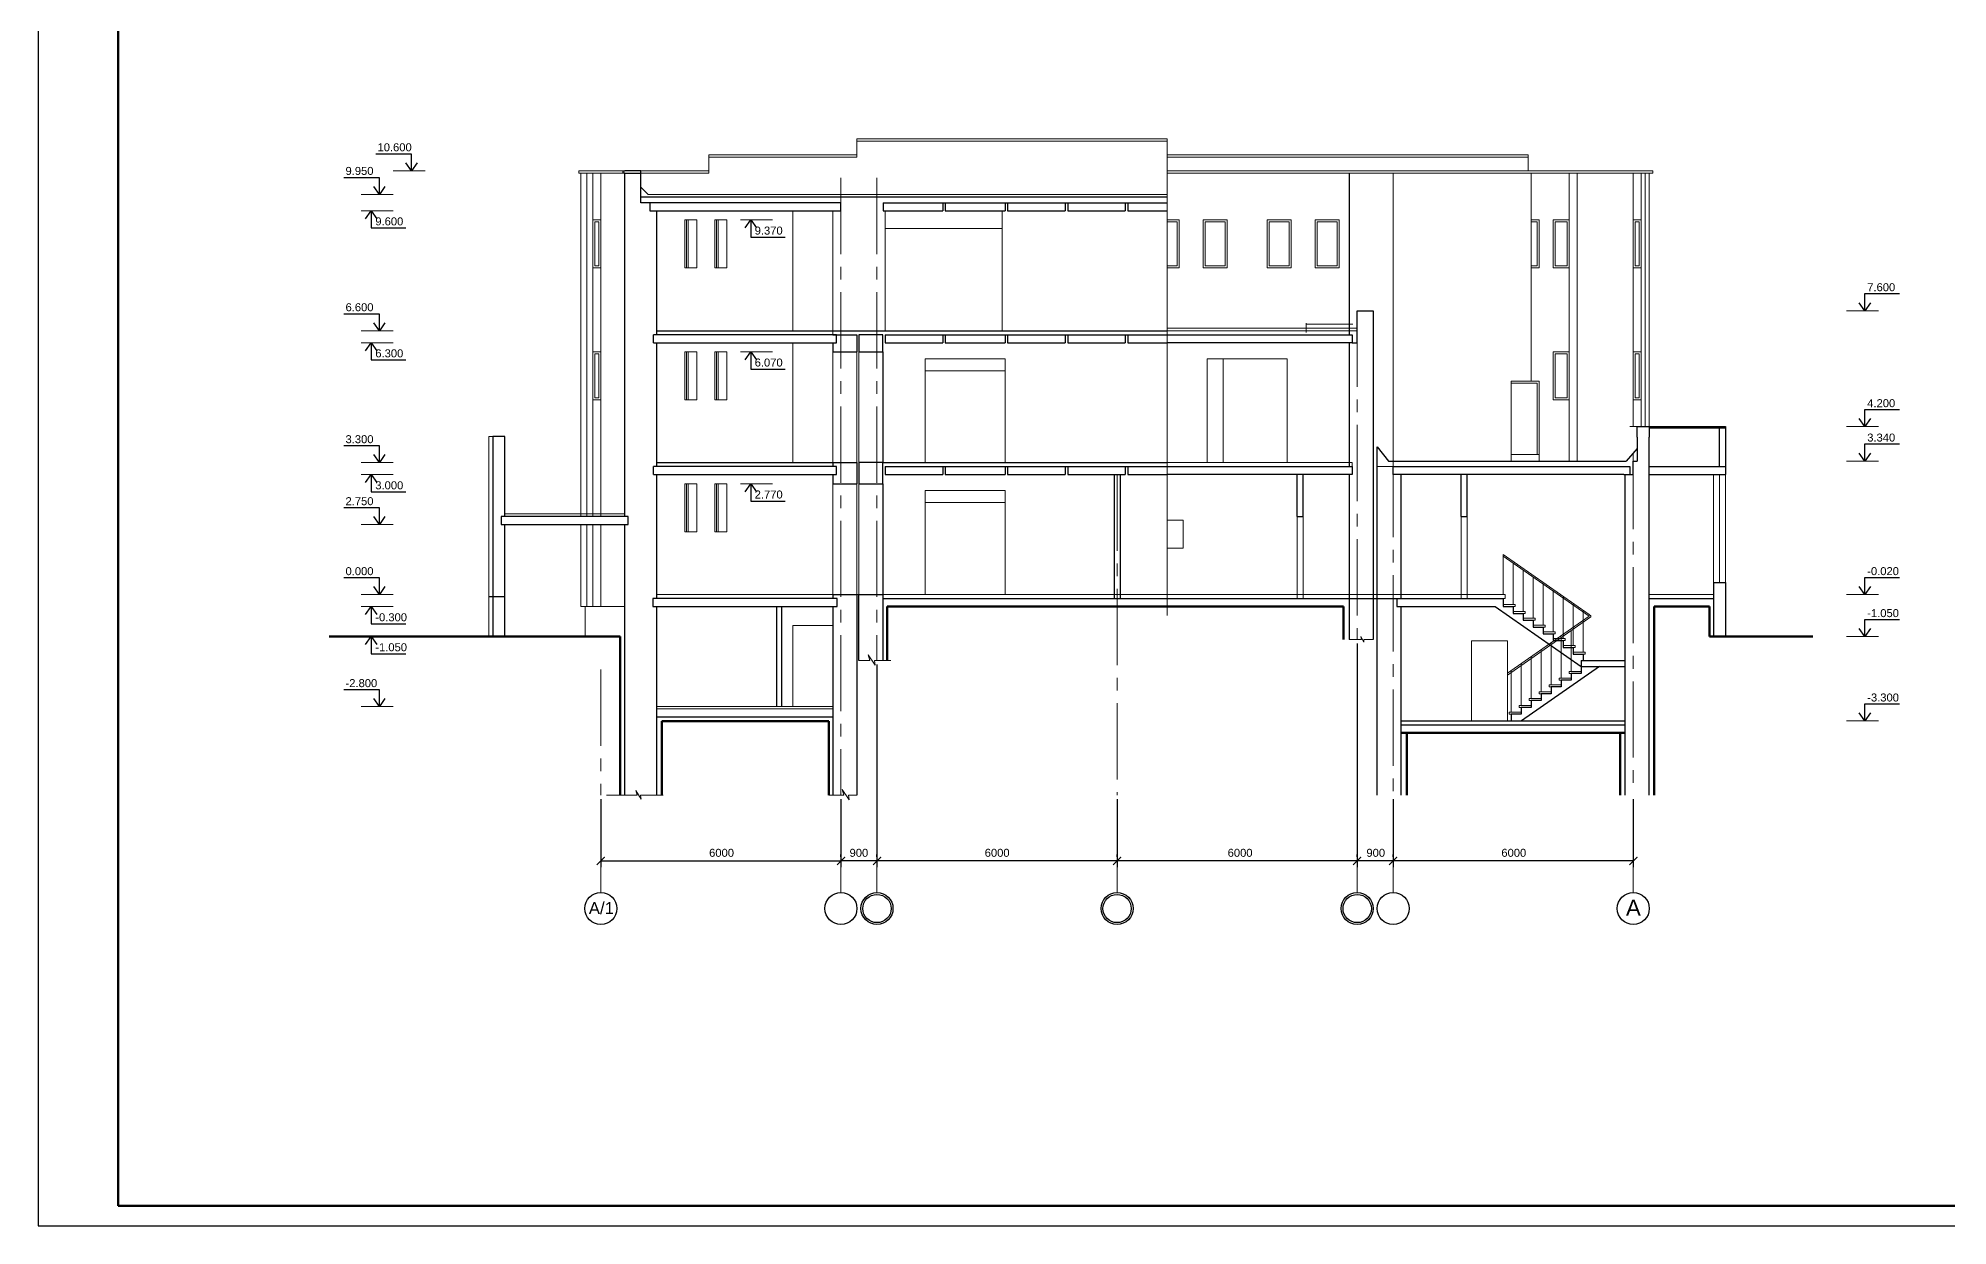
# Model space of a CAD drawing. Header units: millimetres. Extents: x -273 to 3634, y 3015 to 4572.
# Drawn here: x 65.9 to 543.1, y 3015.3 to 3312.3 of the extents above; entities that cross this region are included whole.
import ezdxf

# ---------------------------------------------------------------- set-up
doc = ezdxf.new("R2010")
doc.units = ezdxf.units.MM
doc.linetypes.add('CENTER2', pattern=[28.575, 19.05, -3.175, 3.175, -3.175])
doc.layers.add('@', color=250, linetype='Continuous', lineweight=60)
doc.styles.get("Standard").update_dxf_attribs({"font": 'arial.ttf', "height": 2})
doc.dimstyles.new('ISO-25', dxfattribs={"dimtxt": 2, "dimasz": 2, "dimexe": 1.6, "dimexo": 1, "dimgap": 1, "dimtad": 1, "dimdsep": 46, "dimtxsty": 'Standard', "dimblk": 'ARCHTICK', "dimcen": 2, "dimadec": 0, "dimazin": 0, "dimtfac": 1, "dimtmove": 0, "dimatfit": 3, "dimfxl": 1, "dimarcsym": 0})

# ---------------------------------------------------------------- blocks, each defined once
blk = doc.blocks.new('_ArchTick')
at = {"color": 0, "linetype": 'ByBlock', "lineweight": 15, "const_width": 0.15}
blk.add_lwpolyline([(-0.5, -0.5), (0.5, 0.5)], dxfattribs=at)
blk = doc.blocks.new('*D81')
at = {"layer": '@', "color": 0, "lineweight": -2, "transparency": 16777216}
for p, q in [((206.52, 3121.98), (206.52, 3104.95)), ((266.52, 3121.98), (266.52, 3104.95)), ((206.52, 3106.55), (266.52, 3106.55))]:
    blk.add_line(p, q, dxfattribs=at)
at = {"layer": 'Defpoints', "color": 0, "lineweight": 15, "transparency": 16777216}
for p in [(206.52, 3122.98), (266.52, 3122.98), (266.52, 3106.55)]:
    blk.add_point(p, dxfattribs=at)
at = {"layer": '@', "color": 0, "lineweight": -2, "transparency": 16777216, "xscale": 2, "yscale": 2, "zscale": 2, "rotation": 180}
blk.add_blockref('_ArchTick', (206.52, 3106.55), dxfattribs=at)
at = {"layer": '@', "color": 0, "lineweight": -2, "transparency": 16777216, "xscale": 2, "yscale": 2, "zscale": 2}
blk.add_blockref('_ArchTick', (266.52, 3106.55), dxfattribs=at)
at = {"layer": '@', "color": 0, "lineweight": 15, "transparency": 16777216, "insert": (236.68, 3108.57), "char_height": 2, "attachment_point": 5}
blk.add_mtext('6000', dxfattribs=at)
blk = doc.blocks.new('*D82')
at = {"layer": '@', "color": 0, "lineweight": -2, "transparency": 16777216}
for p, q in [((275.52, 3155.67), (275.52, 3104.95)), ((266.52, 3107.55), (266.52, 3108.15)), ((275.52, 3106.55), (266.52, 3106.55))]:
    blk.add_line(p, q, dxfattribs=at)
at = {"layer": 'Defpoints', "color": 0, "lineweight": 15, "transparency": 16777216}
for p in [(275.52, 3156.67), (266.52, 3106.55), (266.52, 3106.55)]:
    blk.add_point(p, dxfattribs=at)
at = {"layer": '@', "color": 0, "lineweight": -2, "transparency": 16777216, "xscale": 2, "yscale": 2, "zscale": 2, "rotation": 180}
blk.add_blockref('_ArchTick', (266.52, 3106.55), dxfattribs=at)
at = {"layer": '@', "color": 0, "lineweight": -2, "transparency": 16777216, "xscale": 2, "yscale": 2, "zscale": 2}
blk.add_blockref('_ArchTick', (275.52, 3106.55), dxfattribs=at)
at = {"layer": '@', "color": 0, "lineweight": 15, "transparency": 16777216, "insert": (271, 3108.57), "char_height": 2, "attachment_point": 5}
blk.add_mtext('900', dxfattribs=at)
blk = doc.blocks.new('*D83')
at = {"layer": '@', "color": 0, "lineweight": -2, "transparency": 16777216}
for p, q in [((335.52, 3121.98), (335.52, 3104.95)), ((275.52, 3107.55), (275.52, 3108.15)), ((335.52, 3106.55), (275.52, 3106.55))]:
    blk.add_line(p, q, dxfattribs=at)
at = {"layer": 'Defpoints', "color": 0, "lineweight": 15, "transparency": 16777216}
for p in [(335.52, 3122.98), (275.52, 3106.55), (275.52, 3106.55)]:
    blk.add_point(p, dxfattribs=at)
at = {"layer": '@', "color": 0, "lineweight": -2, "transparency": 16777216, "xscale": 2, "yscale": 2, "zscale": 2, "rotation": 180}
blk.add_blockref('_ArchTick', (275.52, 3106.55), dxfattribs=at)
at = {"layer": '@', "color": 0, "lineweight": -2, "transparency": 16777216, "xscale": 2, "yscale": 2, "zscale": 2}
blk.add_blockref('_ArchTick', (335.52, 3106.55), dxfattribs=at)
at = {"layer": '@', "color": 0, "lineweight": 15, "transparency": 16777216, "insert": (305.55, 3108.57), "char_height": 2, "attachment_point": 5}
blk.add_mtext('6000', dxfattribs=at)
blk = doc.blocks.new('*D84')
at = {"layer": '@', "color": 0, "lineweight": -2, "transparency": 16777216}
for p, q in [((395.52, 3160.9), (395.52, 3104.95)), ((335.52, 3107.55), (335.52, 3108.15)), ((395.52, 3106.55), (335.52, 3106.55))]:
    blk.add_line(p, q, dxfattribs=at)
at = {"layer": 'Defpoints', "color": 0, "lineweight": 15, "transparency": 16777216}
for p in [(395.52, 3161.9), (335.52, 3106.55), (335.52, 3106.55)]:
    blk.add_point(p, dxfattribs=at)
at = {"layer": '@', "color": 0, "lineweight": -2, "transparency": 16777216, "xscale": 2, "yscale": 2, "zscale": 2, "rotation": 180}
blk.add_blockref('_ArchTick', (335.52, 3106.55), dxfattribs=at)
at = {"layer": '@', "color": 0, "lineweight": -2, "transparency": 16777216, "xscale": 2, "yscale": 2, "zscale": 2}
blk.add_blockref('_ArchTick', (395.52, 3106.55), dxfattribs=at)
at = {"layer": '@', "color": 0, "lineweight": 15, "transparency": 16777216, "insert": (366.26, 3108.57), "char_height": 2, "attachment_point": 5}
blk.add_mtext('6000', dxfattribs=at)
blk = doc.blocks.new('*D85')
at = {"layer": '@', "color": 0, "lineweight": -2, "transparency": 16777216}
for p, q in [((404.52, 3121.98), (404.52, 3104.95)), ((395.52, 3107.55), (395.52, 3108.15)), ((404.52, 3106.55), (395.52, 3106.55))]:
    blk.add_line(p, q, dxfattribs=at)
at = {"layer": 'Defpoints', "color": 0, "lineweight": 15, "transparency": 16777216}
for p in [(404.52, 3122.98), (395.52, 3106.55), (395.52, 3106.55)]:
    blk.add_point(p, dxfattribs=at)
at = {"layer": '@', "color": 0, "lineweight": -2, "transparency": 16777216, "xscale": 2, "yscale": 2, "zscale": 2, "rotation": 180}
blk.add_blockref('_ArchTick', (395.52, 3106.55), dxfattribs=at)
at = {"layer": '@', "color": 0, "lineweight": -2, "transparency": 16777216, "xscale": 2, "yscale": 2, "zscale": 2}
blk.add_blockref('_ArchTick', (404.52, 3106.55), dxfattribs=at)
at = {"layer": '@', "color": 0, "lineweight": 15, "transparency": 16777216, "insert": (400.16, 3108.57), "char_height": 2, "attachment_point": 5}
blk.add_mtext('900', dxfattribs=at)
blk = doc.blocks.new('*D86')
at = {"layer": '@', "color": 0, "lineweight": -2, "transparency": 16777216}
for p, q in [((464.52, 3121.98), (464.52, 3104.95)), ((404.52, 3107.55), (404.52, 3108.15)), ((464.52, 3106.55), (404.52, 3106.55))]:
    blk.add_line(p, q, dxfattribs=at)
at = {"layer": 'Defpoints', "color": 0, "lineweight": 15, "transparency": 16777216}
for p in [(464.52, 3122.98), (404.52, 3106.55), (404.52, 3106.55)]:
    blk.add_point(p, dxfattribs=at)
at = {"layer": '@', "color": 0, "lineweight": -2, "transparency": 16777216, "xscale": 2, "yscale": 2, "zscale": 2, "rotation": 180}
blk.add_blockref('_ArchTick', (404.52, 3106.55), dxfattribs=at)
at = {"layer": '@', "color": 0, "lineweight": -2, "transparency": 16777216, "xscale": 2, "yscale": 2, "zscale": 2}
blk.add_blockref('_ArchTick', (464.52, 3106.55), dxfattribs=at)
at = {"layer": '@', "color": 0, "lineweight": 15, "transparency": 16777216, "insert": (434.66, 3108.57), "char_height": 2, "attachment_point": 5}
blk.add_mtext('6000', dxfattribs=at)

msp = doc.modelspace()

# ---------------------------------------------------------------- linework, layer by layer
at = {"layer": '@', "color": 0, "lineweight": 30}
for p, q in [((65.909, 3609.3), (65.909, 3015.3)), ((212.022, 3279.149), (212.022, 3278.549)), ((212.022, 3279.149), (212.522, 3279.149)), ((212.522, 3278.549), (212.022, 3278.549)), ((216.522, 3279.149), (212.522, 3279.149)), ((212.522, 3278.549), (216.522, 3278.549)), ((212.522, 3192.649), (212.522, 3278.549)), ((216.522, 3271.149), (216.522, 3279.149)), ((393.522, 3278.549), (393.522, 3238.149)), ((216.522, 3272.649), (348.022, 3272.649)), ((218.787, 3271.149), (216.522, 3271.149)), ((266.522, 3271.149), (218.787, 3271.149)), ((218.787, 3271.149), (218.787, 3269.149)), ((218.787, 3269.149), (266.522, 3269.149)), ((220.522, 3238.149), (220.522, 3269.149)), ((266.522, 3269.149), (266.522, 3271.149)), ((277.079, 3271.149), (277.079, 3269.149)), ((277.079, 3271.149), (277.575, 3271.149)), ((277.079, 3269.149), (277.575, 3269.149)), ((277.575, 3271.149), (348.022, 3271.149)), ((277.575, 3269.149), (291.975, 3269.149)), ((291.975, 3271.149), (291.975, 3269.149)), ((292.575, 3271.149), (292.575, 3269.149)), ((292.575, 3269.149), (307.575, 3269.149)), ((307.575, 3271.149), (307.575, 3269.149)), ((308.175, 3271.149), (308.175, 3269.149)), ((308.175, 3269.149), (322.575, 3269.149)), ((322.575, 3271.149), (322.575, 3269.149)), ((323.175, 3271.149), (323.175, 3269.149)), ((323.175, 3269.149), (337.575, 3269.149)), ((337.575, 3271.149), (337.575, 3269.149)), ((338.175, 3271.149), (338.175, 3269.149)), ((338.175, 3269.149), (348.022, 3269.149)), ((395.522, 3236.149), (395.522, 3244.149)), ((395.522, 3244.149), (399.522, 3244.149)), ((399.522, 3244.149), (399.522, 3161.896)), ((265.443, 3238.149), (219.648, 3238.149)), ((219.648, 3236.149), (219.648, 3238.149)), ((219.648, 3236.149), (265.443, 3236.149)), ((220.522, 3239.149), (264.522, 3239.149)), ((220.522, 3205.149), (220.522, 3236.149)), ((264.522, 3239.149), (348.022, 3239.149)), ((264.522, 3238.149), (270.522, 3238.149)), ((264.522, 3236.149), (264.522, 3233.849)), ((265.443, 3236.149), (265.443, 3238.149)), ((270.522, 3238.149), (270.522, 3233.849)), ((277.022, 3238.149), (271.022, 3238.149)), ((271.022, 3238.149), (271.022, 3233.849)), ((277.022, 3233.849), (277.022, 3238.149)), ((277.575, 3238.149), (348.022, 3238.149)), ((277.575, 3238.149), (277.575, 3236.149)), ((277.575, 3236.149), (291.975, 3236.149)), ((291.975, 3238.149), (291.975, 3236.149)), ((292.575, 3238.149), (292.575, 3236.149)), ((292.575, 3236.149), (307.575, 3236.149)), ((307.575, 3238.149), (307.575, 3236.149)), ((308.175, 3238.149), (308.175, 3236.149)), ((308.175, 3236.149), (322.575, 3236.149)), ((322.575, 3238.149), (322.575, 3236.149)), ((323.175, 3238.149), (323.175, 3236.149)), ((323.175, 3236.149), (337.575, 3236.149)), ((337.575, 3238.149), (337.575, 3236.149)), ((338.175, 3238.149), (338.175, 3236.149)), ((338.175, 3236.149), (348.022, 3236.149)), ((348.022, 3238.149), (394.284, 3238.149)), ((394.284, 3236.149), (348.022, 3236.149)), ((393.522, 3236.149), (393.522, 3205.149)), ((394.284, 3238.149), (394.284, 3236.149)), ((394.284, 3236.149), (395.522, 3236.149)), ((264.522, 3233.849), (270.522, 3233.849)), ((271.022, 3233.849), (277.022, 3233.849)), ((277.022, 3233.849), (277.022, 3206.149)), ((182.522, 3212.649), (179.522, 3212.649)), ((179.522, 3212.649), (179.522, 3162.649)), ((182.522, 3192.649), (182.522, 3212.649)), ((465.446, 3212.549), (465.446, 3215.149)), ((465.446, 3215.149), (468.522, 3215.149)), ((465.446, 3212.549), (465.446, 3206.549)), ((468.522, 3215.149), (468.522, 3212.549)), ((468.522, 3215.149), (487.522, 3215.149)), ((468.522, 3214.849), (487.522, 3214.849)), ((468.522, 3206.549), (468.522, 3212.549)), ((486.022, 3205.149), (486.022, 3214.849)), ((487.522, 3215.149), (487.522, 3203.149)), ((400.522, 3208.392), (400.522, 3210.144)), ((400.522, 3210.144), (403.311, 3206.549)), ((400.522, 3122.983), (400.522, 3208.392)), ((465.446, 3209.671), (462.749, 3206.549)), ((265.443, 3205.149), (219.648, 3205.149)), ((219.648, 3203.149), (219.648, 3205.149)), ((219.648, 3203.149), (265.443, 3203.149)), ((220.522, 3206.149), (264.522, 3206.149)), ((220.522, 3172.149), (220.522, 3203.149)), ((264.522, 3206.149), (264.522, 3205.149)), ((264.522, 3206.149), (270.522, 3206.149)), ((264.522, 3203.149), (264.522, 3200.849)), ((265.443, 3203.149), (265.443, 3205.149)), ((270.522, 3206.149), (270.522, 3200.849)), ((277.022, 3206.149), (271.022, 3206.149)), ((271.022, 3206.149), (271.022, 3200.849)), ((277.022, 3200.849), (277.022, 3206.149)), ((277.022, 3206.149), (348.022, 3206.149)), ((277.575, 3205.149), (348.022, 3205.149)), ((277.575, 3205.149), (277.575, 3203.149)), ((277.575, 3203.149), (291.975, 3203.149)), ((291.975, 3205.149), (291.975, 3203.149)), ((292.575, 3205.149), (292.575, 3203.149)), ((292.575, 3203.149), (307.575, 3203.149)), ((307.575, 3205.149), (307.575, 3203.149)), ((308.175, 3205.149), (308.175, 3203.149)), ((308.175, 3203.149), (322.575, 3203.149)), ((322.575, 3205.149), (322.575, 3203.149)), ((323.175, 3205.149), (323.175, 3203.149)), ((323.175, 3203.149), (337.575, 3203.149)), ((334.772, 3203.149), (334.772, 3172.149)), ((336.272, 3203.149), (336.272, 3172.149)), ((337.575, 3205.149), (337.575, 3203.149)), ((338.175, 3205.149), (338.175, 3203.149)), ((338.175, 3203.149), (348.022, 3203.149)), ((348.022, 3205.149), (394.284, 3205.149)), ((394.284, 3203.149), (348.022, 3203.149)), ((380.522, 3192.649), (380.522, 3203.149)), ((382.022, 3192.649), (382.022, 3203.149)), ((393.522, 3203.149), (393.522, 3161.896)), ((394.284, 3205.149), (394.284, 3203.149)), ((403.311, 3206.549), (462.749, 3206.549)), ((404.522, 3205.149), (462.175, 3205.149)), ((404.522, 3203.149), (404.522, 3205.149)), ((462.175, 3203.149), (404.522, 3203.149)), ((406.522, 3172.149), (406.522, 3203.149)), ((421.522, 3192.649), (421.522, 3203.149)), ((423.022, 3192.649), (423.022, 3203.149)), ((462.175, 3205.149), (463.636, 3205.149)), ((462.175, 3203.149), (463.636, 3203.149)), ((462.522, 3122.983), (462.522, 3203.149)), ((463.636, 3205.149), (463.636, 3203.149)), ((463.636, 3203.149), (464.522, 3203.149)), ((464.522, 3203.149), (464.522, 3206.549)), ((464.522, 3206.549), (465.446, 3206.549)), ((468.522, 3122.983), (468.522, 3206.549)), ((468.522, 3205.149), (487.522, 3205.149)), ((468.522, 3203.149), (487.522, 3203.149)), ((264.522, 3200.849), (270.522, 3200.849)), ((271.022, 3200.849), (277.022, 3200.849)), ((277.022, 3200.849), (277.022, 3173.149)), ((213.365, 3192.649), (181.572, 3192.649)), ((181.572, 3192.649), (181.572, 3190.649)), ((213.365, 3190.649), (213.365, 3192.649)), ((380.522, 3192.649), (382.022, 3192.649)), ((421.522, 3192.649), (423.022, 3192.649)), ((181.572, 3190.649), (213.365, 3190.649)), ((182.522, 3162.649), (182.522, 3190.649)), ((212.522, 3122.983), (212.522, 3190.649)), ((484.522, 3176.149), (487.522, 3176.149)), ((484.522, 3176.149), (484.522, 3162.649)), ((487.522, 3176.149), (487.522, 3162.649)), ((178.522, 3172.649), (182.522, 3172.649)), ((265.549, 3172.149), (219.5, 3172.149)), ((219.5, 3172.149), (219.5, 3170.149)), ((219.5, 3170.149), (265.549, 3170.149)), ((220.522, 3122.983), (220.522, 3170.149)), ((250.522, 3145.149), (250.522, 3170.149)), ((251.722, 3145.149), (251.722, 3170.149)), ((264.522, 3173.149), (270.522, 3173.149)), ((264.522, 3173.149), (264.522, 3172.149)), ((264.522, 3170.149), (264.522, 3122.983)), ((265.549, 3170.149), (265.549, 3172.149)), ((270.522, 3173.149), (270.522, 3122.983)), ((271.022, 3156.669), (271.022, 3173.149)), ((271.022, 3173.149), (277.022, 3173.149)), ((277.022, 3173.149), (277.022, 3156.669)), ((277.022, 3172.149), (432.022, 3172.149)), ((405.413, 3172.149), (405.413, 3170.149)), ((405.413, 3170.149), (430.022, 3170.149)), ((406.522, 3122.983), (406.522, 3170.149)), ((430.022, 3170.149), (451.522, 3155.149)), ((432.022, 3172.149), (432.022, 3170.149)), ((432.022, 3170.149), (434.522, 3170.149)), ((434.522, 3170.149), (434.522, 3168.449)), ((468.522, 3172.149), (484.522, 3172.149)), ((434.522, 3168.449), (437.022, 3168.449)), ((437.022, 3168.449), (437.022, 3166.749)), ((437.022, 3166.749), (439.522, 3166.749)), ((439.522, 3166.749), (439.522, 3165.049)), ((439.522, 3165.049), (442.022, 3165.049)), ((442.022, 3165.049), (442.022, 3163.349)), ((442.022, 3163.349), (444.522, 3163.349)), ((444.522, 3163.349), (444.522, 3161.649)), ((444.522, 3161.649), (447.022, 3161.649)), ((447.022, 3161.649), (447.022, 3159.949)), ((447.022, 3159.949), (449.522, 3159.949)), ((449.522, 3159.949), (449.522, 3158.249)), ((456.077, 3155.149), (436.584, 3141.549)), ((449.522, 3158.249), (452.022, 3158.249)), ((451.522, 3156.649), (462.522, 3156.649)), ((451.522, 3156.649), (451.522, 3155.149)), ((451.522, 3155.149), (462.522, 3155.149)), ((451.522, 3155.149), (451.522, 3153.449)), ((452.022, 3158.249), (452.022, 3156.649)), ((446.522, 3150.049), (444.022, 3150.049)), ((444.022, 3150.049), (444.022, 3148.349)), ((449.022, 3151.749), (446.522, 3151.749)), ((446.522, 3151.749), (446.522, 3150.049)), ((451.522, 3153.449), (449.022, 3153.449)), ((449.022, 3153.449), (449.022, 3151.749)), ((439.022, 3144.949), (436.522, 3144.949)), ((436.522, 3144.949), (436.522, 3143.249)), ((441.522, 3146.649), (439.022, 3146.649)), ((439.022, 3146.649), (439.022, 3144.949)), ((444.022, 3148.349), (441.522, 3148.349)), ((441.522, 3148.349), (441.522, 3146.649)), ((220.522, 3142.549), (264.522, 3142.549)), ((406.522, 3141.549), (462.522, 3141.549)), ((406.522, 3140.549), (462.522, 3140.549)), ((436.522, 3143.249), (434.022, 3143.249)), ((434.022, 3143.249), (434.022, 3141.549)), ((65.909, 3015.3), (906.909, 3015.3))]:
    msp.add_line(p, q, dxfattribs=at)
at = {"layer": '@', "color": 0, "lineweight": 50}
for p in [(85.909, 3604.3), (901.909, 3020.3)]:
    msp.add_line(p, (85.909, 3020.3), dxfattribs=at)
at = {"layer": '@', "color": 0, "lineweight": 15}
for p, q in [((270.522, 3283.149), (270.522, 3287.149)), ((270.522, 3287.149), (348.022, 3287.149)), ((270.522, 3286.549), (348.022, 3286.549)), ((348.022, 3167.907), (348.022, 3287.149)), ((154.623, 3279.149), (162.623, 3279.149)), ((201.004, 3279.149), (212.022, 3279.149)), ((201.004, 3279.149), (201.004, 3278.549)), ((201.004, 3278.549), (212.022, 3278.549)), ((201.522, 3192.649), (201.522, 3278.549)), ((203.022, 3192.649), (203.022, 3278.549)), ((204.522, 3192.649), (204.522, 3278.549)), ((206.522, 3192.649), (206.522, 3278.549)), ((216.522, 3279.149), (233.522, 3279.149)), ((216.522, 3278.549), (233.522, 3278.549)), ((233.522, 3279.149), (233.522, 3283.149)), ((233.522, 3283.149), (270.522, 3283.149)), ((233.522, 3282.549), (270.522, 3282.549)), ((233.522, 3279.149), (233.522, 3278.549)), ((270.522, 3282.549), (270.522, 3283.149)), ((348.022, 3283.149), (438.239, 3283.149)), ((348.022, 3282.549), (438.239, 3282.549)), ((348.022, 3279.149), (469.437, 3279.149)), ((348.022, 3278.549), (469.437, 3278.549)), ((404.522, 3206.549), (404.522, 3278.549)), ((438.239, 3283.149), (438.239, 3279.149)), ((439.022, 3278.549), (439.022, 3226.549)), ((448.522, 3278.549), (448.522, 3206.549)), ((450.522, 3278.549), (450.522, 3206.549)), ((464.522, 3215.149), (464.522, 3278.549)), ((466.522, 3215.149), (466.522, 3278.549)), ((467.522, 3215.149), (467.522, 3278.549)), ((468.522, 3215.149), (468.522, 3278.549)), ((469.437, 3278.549), (469.437, 3279.149)), ((216.522, 3275.055), (218.378, 3273.241)), ((154.623, 3273.241), (146.623, 3273.241)), ((154.623, 3269.149), (146.623, 3269.149)), ((218.378, 3273.241), (335.543, 3273.241)), ((254.522, 3239.149), (254.522, 3269.149)), ((264.522, 3239.149), (264.522, 3269.149)), ((277.575, 3266.149), (277.575, 3269.149)), ((306.826, 3266.149), (306.826, 3269.149)), ((335.543, 3273.241), (348.022, 3273.241)), ((204.522, 3266.849), (206.522, 3266.849)), ((205.022, 3266.349), (206.022, 3266.349)), ((205.022, 3255.349), (205.022, 3266.349)), ((206.022, 3255.349), (206.022, 3266.349)), ((227.522, 3266.849), (230.522, 3266.849)), ((227.522, 3254.849), (227.522, 3266.849)), ((227.922, 3254.849), (227.922, 3266.849)), ((228.322, 3254.849), (228.322, 3266.849)), ((230.522, 3254.849), (230.522, 3266.849)), ((235.022, 3254.849), (235.022, 3266.849)), ((235.022, 3266.849), (238.022, 3266.849)), ((235.422, 3254.849), (235.422, 3266.849)), ((235.822, 3254.849), (235.822, 3266.849)), ((238.022, 3254.849), (238.022, 3266.849)), ((241.427, 3266.849), (249.427, 3266.849)), ((277.575, 3266.149), (277.575, 3239.149)), ((277.575, 3264.717), (306.826, 3264.717)), ((306.826, 3266.149), (306.826, 3239.149)), ((348.022, 3266.849), (351.022, 3266.849)), ((348.022, 3266.349), (350.522, 3266.349)), ((350.522, 3266.349), (350.522, 3255.349)), ((351.022, 3266.849), (351.022, 3254.849)), ((357.022, 3266.849), (357.022, 3254.849)), ((357.022, 3266.849), (363.022, 3266.849)), ((357.522, 3266.349), (362.522, 3266.349)), ((357.522, 3266.349), (357.522, 3255.349)), ((362.522, 3266.349), (362.522, 3255.349)), ((363.022, 3266.849), (363.022, 3254.849)), ((373.022, 3266.849), (373.022, 3254.849)), ((373.022, 3266.849), (379.022, 3266.849)), ((373.522, 3266.349), (373.522, 3255.349)), ((373.522, 3266.349), (378.522, 3266.349)), ((378.522, 3266.349), (378.522, 3255.349)), ((379.022, 3266.849), (379.022, 3254.849)), ((385.022, 3266.849), (385.022, 3254.849)), ((385.022, 3266.849), (391.022, 3266.849)), ((385.522, 3266.349), (385.522, 3255.349)), ((385.522, 3266.349), (390.522, 3266.349)), ((390.522, 3266.349), (390.522, 3255.349)), ((391.022, 3266.849), (391.022, 3254.849)), ((439.022, 3266.849), (441.022, 3266.849)), ((439.022, 3266.349), (440.522, 3266.349)), ((440.522, 3266.349), (440.522, 3255.349)), ((441.022, 3266.849), (441.022, 3254.849)), ((448.522, 3266.849), (444.522, 3266.849)), ((444.522, 3266.849), (444.522, 3254.849)), ((448.022, 3266.349), (445.022, 3266.349)), ((445.022, 3266.349), (445.022, 3255.349)), ((448.022, 3266.349), (448.022, 3255.349)), ((464.522, 3266.849), (466.522, 3266.849)), ((465.022, 3255.349), (465.022, 3266.349)), ((465.022, 3266.349), (466.022, 3266.349)), ((466.022, 3255.349), (466.022, 3266.349)), ((204.522, 3254.849), (206.522, 3254.849)), ((205.022, 3255.349), (206.022, 3255.349)), ((227.522, 3254.849), (230.522, 3254.849)), ((235.022, 3254.849), (238.022, 3254.849)), ((348.022, 3255.349), (350.522, 3255.349)), ((348.022, 3254.849), (351.022, 3254.849)), ((357.022, 3254.849), (363.022, 3254.849)), ((357.522, 3255.349), (362.522, 3255.349)), ((373.022, 3254.849), (379.022, 3254.849)), ((373.522, 3255.349), (378.522, 3255.349)), ((385.022, 3254.849), (391.022, 3254.849)), ((385.522, 3255.349), (390.522, 3255.349)), ((440.522, 3255.349), (439.022, 3255.349)), ((441.022, 3254.849), (439.022, 3254.849)), ((444.522, 3254.849), (448.522, 3254.849)), ((445.022, 3255.349), (448.022, 3255.349)), ((464.522, 3254.849), (466.522, 3254.849)), ((465.022, 3255.349), (466.022, 3255.349)), ((382.767, 3241.049), (382.767, 3238.664)), ((394.455, 3240.741), (382.767, 3240.741)), ((517.818, 3244.149), (525.818, 3244.149)), ((154.623, 3239.149), (146.623, 3239.149)), ((154.623, 3236.149), (146.623, 3236.149)), ((254.522, 3233.849), (254.522, 3236.149)), ((264.522, 3239.149), (264.522, 3238.149)), ((348.022, 3239.749), (395.522, 3239.749)), ((348.022, 3239.149), (395.522, 3239.149)), ((204.522, 3233.849), (206.522, 3233.849)), ((205.022, 3222.349), (205.022, 3233.349)), ((205.022, 3233.349), (206.022, 3233.349)), ((206.022, 3222.349), (206.022, 3233.349)), ((227.522, 3233.849), (230.522, 3233.849)), ((227.522, 3221.849), (227.522, 3233.849)), ((227.922, 3221.849), (227.922, 3233.849)), ((228.322, 3221.849), (228.322, 3233.849)), ((230.522, 3221.849), (230.522, 3233.849)), ((235.022, 3221.849), (235.022, 3233.849)), ((235.022, 3233.849), (238.022, 3233.849)), ((235.422, 3221.849), (235.422, 3233.849)), ((235.822, 3221.849), (235.822, 3233.849)), ((238.022, 3221.849), (238.022, 3233.849)), ((241.427, 3233.849), (249.427, 3233.849)), ((254.522, 3233.849), (254.522, 3206.149)), ((264.522, 3233.849), (264.522, 3206.149)), ((270.522, 3233.849), (270.522, 3206.149)), ((271.022, 3233.849), (271.022, 3206.149)), ((307.575, 3232.149), (287.575, 3232.149)), ((287.575, 3232.149), (287.575, 3206.149)), ((307.575, 3206.149), (307.575, 3232.149)), ((358.022, 3232.149), (358.022, 3206.149)), ((378.022, 3232.149), (358.022, 3232.149)), ((362.022, 3232.149), (362.022, 3206.149)), ((378.022, 3206.149), (378.022, 3232.149)), ((448.522, 3233.849), (444.522, 3233.849)), ((444.522, 3233.849), (444.522, 3221.849)), ((445.022, 3233.349), (445.022, 3222.349)), ((448.022, 3233.349), (445.022, 3233.349)), ((448.022, 3233.349), (448.022, 3222.349)), ((464.522, 3233.849), (466.522, 3233.849)), ((465.022, 3222.349), (465.022, 3233.349)), ((465.022, 3233.349), (466.022, 3233.349)), ((466.022, 3222.349), (466.022, 3233.349)), ((307.575, 3229.149), (287.575, 3229.149)), ((441.022, 3226.549), (434.022, 3226.549)), ((434.022, 3226.549), (434.022, 3206.549)), ((440.522, 3226.049), (434.022, 3226.049)), ((440.522, 3208.156), (440.522, 3226.049)), ((441.022, 3206.549), (441.022, 3226.549)), ((204.522, 3221.849), (206.522, 3221.849)), ((205.022, 3222.349), (206.022, 3222.349)), ((227.522, 3221.849), (230.522, 3221.849)), ((235.022, 3221.849), (238.022, 3221.849)), ((444.522, 3221.849), (448.522, 3221.849)), ((445.022, 3222.349), (448.022, 3222.349)), ((464.522, 3221.849), (466.522, 3221.849)), ((465.022, 3222.349), (466.022, 3222.349)), ((179.522, 3212.649), (178.522, 3212.649)), ((178.522, 3212.649), (178.522, 3162.649)), ((465.446, 3215.149), (463.637, 3215.149)), ((517.818, 3215.149), (525.818, 3215.149)), ((441.022, 3208.156), (434.022, 3208.156)), ((154.623, 3206.149), (146.623, 3206.149)), ((154.623, 3203.149), (146.623, 3203.149)), ((348.022, 3206.149), (393.522, 3206.149)), ((393.522, 3206.149), (394.284, 3206.149)), ((394.284, 3206.149), (394.284, 3205.149)), ((405.55, 3205.149), (400.522, 3205.149)), ((484.522, 3203.149), (484.522, 3176.149)), ((486.022, 3203.149), (486.022, 3176.149)), ((487.522, 3203.149), (487.522, 3176.149)), ((517.818, 3206.549), (525.818, 3206.549)), ((227.522, 3200.849), (230.522, 3200.849)), ((227.522, 3188.849), (227.522, 3200.849)), ((227.922, 3188.849), (227.922, 3200.849)), ((228.322, 3188.849), (228.322, 3200.849)), ((230.522, 3188.849), (230.522, 3200.849)), ((235.022, 3188.849), (235.022, 3200.849)), ((235.022, 3200.849), (238.022, 3200.849)), ((235.422, 3188.849), (235.422, 3200.849)), ((235.822, 3188.849), (235.822, 3200.849)), ((238.022, 3188.849), (238.022, 3200.849)), ((241.427, 3200.849), (249.427, 3200.849)), ((264.522, 3200.849), (264.522, 3173.149)), ((270.522, 3173.149), (270.522, 3200.849)), ((271.022, 3200.849), (271.022, 3173.149)), ((307.575, 3199.149), (287.575, 3199.149)), ((287.575, 3199.149), (287.575, 3173.149)), ((307.575, 3173.149), (307.575, 3199.149)), ((182.522, 3193.309), (212.522, 3193.309)), ((307.575, 3196.149), (287.575, 3196.149)), ((380.522, 3192.649), (380.522, 3172.149)), ((382.022, 3192.649), (382.022, 3172.149)), ((421.522, 3192.649), (421.522, 3172.149)), ((423.022, 3192.649), (423.022, 3172.149)), ((154.623, 3190.649), (146.623, 3190.649)), ((201.522, 3170.149), (201.522, 3190.649)), ((203.022, 3170.149), (203.022, 3190.649)), ((204.522, 3170.149), (204.522, 3190.649)), ((206.522, 3170.149), (206.522, 3190.649)), ((227.522, 3188.849), (230.522, 3188.849)), ((235.022, 3188.849), (238.022, 3188.849)), ((348.022, 3191.788), (352.022, 3191.788)), ((352.022, 3191.788), (352.022, 3184.788)), ((352.022, 3184.788), (348.022, 3184.788)), ((432.022, 3173.149), (432.022, 3183.149)), ((432.022, 3183.149), (453.522, 3168.149)), ((432.022, 3182.739), (453.522, 3167.739)), ((434.522, 3170.649), (434.522, 3180.994)), ((437.022, 3168.949), (437.022, 3179.294)), ((439.522, 3167.249), (439.522, 3177.594)), ((442.022, 3165.549), (442.022, 3175.894)), ((444.522, 3163.849), (444.522, 3174.194)), ((146.623, 3173.149), (154.623, 3173.149)), ((154.623, 3170.149), (146.623, 3170.149)), ((201.522, 3170.149), (212.522, 3170.149)), ((202.574, 3170.149), (202.574, 3162.649)), ((220.522, 3173.149), (264.522, 3173.149)), ((270.522, 3173.149), (432.522, 3173.149)), ((432.022, 3172.149), (432.522, 3172.149)), ((435.022, 3170.649), (432.022, 3170.649)), ((432.522, 3172.149), (432.522, 3173.149)), ((434.522, 3170.149), (435.022, 3170.149)), ((437.522, 3168.949), (434.522, 3168.949)), ((435.022, 3170.149), (435.022, 3170.649)), ((437.522, 3168.449), (437.522, 3168.949)), ((447.022, 3162.149), (447.022, 3172.494)), ((449.522, 3160.449), (449.522, 3170.794)), ((452.022, 3158.749), (452.022, 3169.094)), ((468.522, 3173.149), (484.522, 3173.149)), ((517.818, 3173.149), (525.818, 3173.149)), ((254.522, 3165.425), (254.522, 3145.149)), ((264.522, 3165.425), (254.522, 3165.425)), ((453.522, 3167.739), (433.098, 3153.489)), ((453.907, 3167.551), (433.098, 3153.032)), ((437.022, 3168.449), (437.522, 3168.449)), ((440.022, 3167.249), (437.022, 3167.249)), ((439.522, 3166.749), (440.022, 3166.749)), ((442.522, 3165.549), (439.522, 3165.549)), ((440.022, 3166.749), (440.022, 3167.249)), ((442.022, 3165.049), (442.522, 3165.049)), ((442.522, 3165.049), (442.522, 3165.549)), ((449.022, 3153.949), (449.022, 3164.294)), ((453.522, 3168.149), (453.907, 3167.88)), ((453.907, 3167.88), (453.907, 3167.551)), ((393.522, 3161.896), (396.589, 3161.896)), ((396.589, 3161.896), (396.444, 3162.695)), ((396.444, 3162.695), (397.215, 3161.227)), ((397.215, 3161.227), (397.215, 3161.896)), ((397.215, 3161.896), (399.522, 3161.896)), ((433.098, 3161.549), (424.098, 3161.549)), ((424.098, 3161.549), (424.098, 3141.549)), ((433.098, 3141.549), (433.098, 3161.549)), ((441.522, 3148.849), (441.522, 3159.194)), ((445.022, 3163.849), (442.022, 3163.849)), ((444.022, 3150.549), (444.022, 3160.894)), ((444.522, 3163.349), (445.022, 3163.349)), ((447.522, 3162.149), (444.522, 3162.149)), ((445.022, 3163.349), (445.022, 3163.849)), ((446.522, 3152.249), (446.522, 3162.594)), ((447.022, 3161.649), (447.522, 3161.649)), ((450.022, 3160.449), (447.022, 3160.449)), ((447.522, 3161.649), (447.522, 3162.149)), ((449.522, 3159.949), (450.022, 3159.949)), ((450.022, 3159.949), (450.022, 3160.449)), ((517.818, 3162.649), (525.818, 3162.649)), ((271.022, 3156.669), (273.713, 3156.669)), ((273.713, 3156.669), (273.344, 3158.131)), ((273.344, 3158.131), (275.04, 3155.496)), ((274.879, 3156.669), (277.022, 3156.669)), ((275.04, 3155.496), (274.879, 3156.669)), ((277.022, 3156.669), (278.971, 3156.669)), ((436.522, 3145.449), (436.522, 3155.794)), ((439.022, 3147.149), (439.022, 3157.494)), ((452.522, 3158.749), (449.522, 3158.749)), ((452.022, 3158.249), (452.522, 3158.249)), ((452.522, 3158.249), (452.522, 3158.749)), ((434.022, 3143.749), (434.022, 3154.094)), ((443.522, 3150.549), (446.522, 3150.549)), ((443.522, 3150.049), (443.522, 3150.549)), ((444.022, 3150.049), (443.522, 3150.049)), ((446.022, 3152.249), (449.022, 3152.249)), ((446.022, 3151.749), (446.022, 3152.249)), ((446.522, 3151.749), (446.022, 3151.749)), ((448.522, 3153.449), (448.522, 3153.949)), ((448.522, 3153.949), (451.522, 3153.949)), ((449.022, 3153.449), (448.522, 3153.449)), ((154.623, 3145.149), (146.623, 3145.149)), ((220.522, 3145.149), (264.522, 3145.149)), ((436.022, 3145.449), (439.022, 3145.449)), ((436.022, 3144.949), (436.022, 3145.449)), ((436.522, 3144.949), (436.022, 3144.949)), ((438.522, 3147.149), (441.522, 3147.149)), ((438.522, 3146.649), (438.522, 3147.149)), ((439.022, 3146.649), (438.522, 3146.649)), ((441.022, 3148.849), (444.022, 3148.849)), ((441.022, 3148.349), (441.022, 3148.849)), ((441.522, 3148.349), (441.022, 3148.349)), ((220.522, 3144.549), (264.522, 3144.549)), ((433.522, 3143.749), (436.522, 3143.749)), ((433.522, 3143.249), (433.522, 3143.749)), ((434.022, 3143.249), (433.522, 3143.249)), ((517.818, 3141.549), (525.818, 3141.549)), ((207.932, 3122.983), (215.577, 3122.983)), ((215.577, 3122.983), (215.231, 3124.122)), ((215.231, 3124.122), (216.624, 3122.002)), ((216.624, 3122.002), (216.402, 3122.983)), ((216.402, 3122.983), (221.792, 3122.983)), ((221.792, 3122.983), (222.087, 3122.983)), ((263.529, 3122.983), (267.213, 3122.983)), ((266.844, 3124.445), (268.54, 3121.81)), ((267.213, 3122.983), (266.844, 3124.445)), ((268.379, 3122.983), (270.522, 3122.983)), ((268.54, 3121.81), (268.379, 3122.983)), ((206.522, 3105.301), (206.522, 3098.649)), ((266.522, 3105.301), (266.522, 3098.649)), ((275.522, 3105.301), (275.522, 3098.649)), ((335.522, 3105.301), (335.522, 3098.649)), ((395.522, 3105.301), (395.522, 3098.649)), ((404.522, 3105.301), (404.522, 3098.649)), ((464.522, 3105.301), (464.522, 3098.649))]:
    msp.add_line(p, q, dxfattribs=at)
at = {"layer": '@', "color": 0, "linetype": 'CENTER2', "lineweight": 15}
for p, q in [((266.522, 3277.334), (266.522, 3122.983)), ((275.522, 3277.334), (275.522, 3156.669)), ((395.522, 3244.149), (395.522, 3161.896)), ((464.522, 3208.601), (464.522, 3122.983)), ((335.522, 3203.149), (335.522, 3122.983)), ((404.522, 3206.549), (404.522, 3122.983)), ((206.522, 3154.403), (206.522, 3122.983))]:
    msp.add_line(p, q, dxfattribs=at)
at = {"layer": '@', "color": 0, "lineweight": 140}
for p, q in [((278.067, 3156.669), (278.067, 3170.149)), ((278.067, 3170.149), (390.716, 3170.149)), ((390.716, 3170.149), (392.102, 3170.149)), ((392.102, 3170.149), (392.102, 3161.896)), ((469.714, 3170.149), (483.531, 3170.149)), ((469.714, 3122.983), (469.714, 3170.149)), ((483.531, 3170.149), (483.531, 3162.649)), ((138.606, 3162.649), (206.094, 3162.649)), ((206.094, 3162.649), (211.341, 3162.649)), ((211.341, 3162.649), (211.341, 3122.983)), ((483.531, 3162.649), (509.35, 3162.649)), ((221.792, 3122.983), (221.792, 3141.463)), ((221.792, 3141.463), (263.529, 3141.463)), ((263.529, 3141.463), (263.529, 3122.983)), ((406.522, 3138.549), (462.522, 3138.549)), ((407.886, 3122.983), (407.886, 3138.549)), ((461.275, 3122.983), (461.275, 3138.549))]:
    msp.add_line(p, q, dxfattribs=at)
at = {"layer": '@', "color": 0, "lineweight": 30}
for centre, radius in [((206.522, 3094.649), 4), ((266.522, 3094.649), 4), ((275.522, 3094.649), 4), ((275.522, 3094.649), 3.536), ((335.522, 3094.649), 4), ((335.522, 3094.649), 3.536), ((395.522, 3094.649), 4), ((395.522, 3094.649), 3.536), ((404.522, 3094.649), 4), ((464.522, 3094.649), 4)]:
    msp.add_circle(centre, radius, dxfattribs=at)

# ---------------------------------------------------------------- texts
at = {"layer": '@', "color": 0, "lineweight": 15}
for s, height, p in [('10.600', 2, (150.71, 3284.01)), ('9.950', 2, (142.71, 3278.103)), ('9.600', 2, (150.153, 3265.483)), ('9.370', 2, (244.957, 3263.183)), ('7.600', 2, (522.98, 3249.02)), ('6.600', 2, (142.71, 3244.01)), ('6.300', 2, (150.153, 3232.483)), ('6.070', 2, (244.957, 3230.183)), ('4.200', 2, (522.98, 3220.02)), ('3.300', 2, (142.71, 3211.01)), ('3.340', 2, (522.98, 3211.42)), ('2.750', 2, (142.71, 3195.51)), ('3.000', 2, (150.153, 3199.483)), ('2.770', 2, (244.957, 3197.183)), ('0.000', 2, (142.71, 3178.01)), ('-0.020', 2, (522.98, 3178.02)), ('-1.050', 2, (522.98, 3167.52)), ('-0.300', 2, (150.153, 3166.483)), ('-1.050', 2, (150.153, 3158.983)), ('-2.800', 2, (142.71, 3150.01)), ('-3.300', 2, (522.98, 3146.42)), ('A/1', 3, (203.506, 3093.249)), ('A', 4, (462.677, 3092.846))]:
    msp.add_text(s, height=height, dxfattribs=at).set_placement(p)

# ---------------------------------------------------------------- dimensions: what is measured, and where the dimension line sits
for base, p1, p2, text, picture, middle in [((335.522, 3106.551), (395.522, 3161.896), (335.522, 3106.551), '6000', '*D84', (366.262, 3106.551)), ((266.522, 3106.551), (275.522, 3156.669), (266.522, 3106.551), '900', '*D82', (270.997, 3106.551)), ((266.522, 3106.551), (206.522, 3122.983), (266.522, 3122.983), '6000', '*D81', (236.677, 3106.551)), ((275.522, 3106.551), (335.522, 3122.983), (275.522, 3106.551), '6000', '*D83', (305.551, 3106.551)), ((395.522, 3106.551), (404.522, 3122.983), (395.522, 3106.551), '900', '*D85', (400.156, 3106.551)), ((404.522, 3106.551), (464.522, 3122.983), (404.522, 3106.551), '6000', '*D86', (434.663, 3106.551))]:
    dim = msp.add_linear_dim(base=base, p1=p1, p2=p2, text=text, dimstyle='ISO-25', dxfattribs=at)
    dim.commit()
    dim.dimension.update_dxf_attribs({"geometry": picture, "text_midpoint": middle, "dimtype": 160})

# ---------------------------------------------------------------- leaders
for points in [[(159.159, 3279.149), (159.159, 3283.319), (150.262, 3283.319)], [(151.159, 3273.241), (151.159, 3277.412), (142.262, 3277.412)], [(149.156, 3269.149), (149.156, 3264.842), (157.787, 3264.842)], [(243.96, 3266.849), (243.96, 3262.542), (252.591, 3262.542)], [(522.392, 3244.149), (522.392, 3248.456), (531.023, 3248.456)], [(151.159, 3239.149), (151.159, 3243.319), (142.262, 3243.319)], [(149.156, 3236.149), (149.156, 3231.842), (157.787, 3231.842)], [(243.96, 3233.849), (243.96, 3229.542), (252.591, 3229.542)], [(522.392, 3215.149), (522.392, 3219.456), (531.023, 3219.456)], [(151.159, 3206.149), (151.159, 3210.319), (142.262, 3210.319)], [(522.392, 3206.549), (522.392, 3210.856), (531.023, 3210.856)], [(149.156, 3203.149), (149.156, 3198.842), (157.787, 3198.842)], [(243.96, 3200.849), (243.96, 3196.542), (252.591, 3196.542)], [(151.159, 3190.649), (151.159, 3194.819), (142.262, 3194.819)], [(151.159, 3173.149), (151.159, 3177.319), (142.262, 3177.319)], [(522.392, 3173.149), (522.392, 3177.456), (531.023, 3177.456)], [(149.156, 3170.149), (149.156, 3165.842), (157.787, 3165.842)], [(522.392, 3162.649), (522.392, 3166.956), (531.023, 3166.956)], [(149.156, 3162.649), (149.156, 3158.342), (157.787, 3158.342)], [(151.159, 3145.149), (151.159, 3149.319), (142.262, 3149.319)], [(522.392, 3141.549), (522.392, 3145.856), (531.023, 3145.856)]]:
    msp.add_leader(points, dimstyle='ISO-25', override={"dimgap": 1, "dimtad": 0, "dimldrblk": 'Open90'}, dxfattribs=at)

doc.saveas('drawing.dxf')
